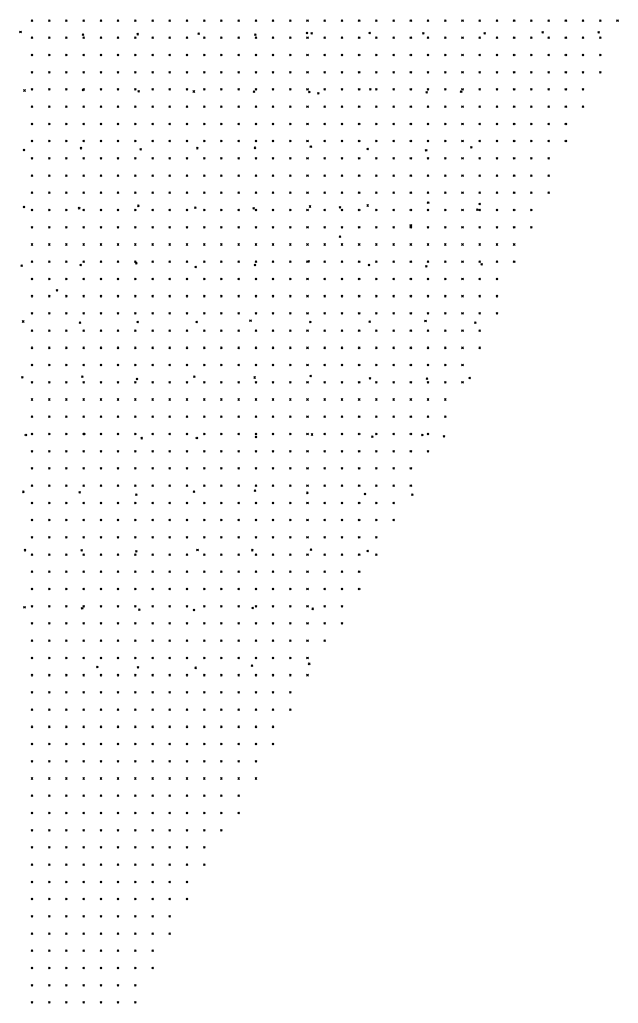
# Model space of a CAD drawing. Header units: metres. Extents: x 441556 to 446409, y 432338 to 461058.
# Drawn here: x 446081.8 to 446186.1, y 432591.4 to 432762.6 of the extents above; entities that cross this region are included whole.
import ezdxf

# ---------------------------------------------------------------- set-up
doc = ezdxf.new("R2010")
doc.units = ezdxf.units.M
doc.header["$MEASUREMENT"] = 0
doc.header["$PDMODE"] = 35
doc.header["$PDSIZE"] = 0.15
doc.layers.add('DTM-NOK-RevN_LIDAR_co_lidar', color=91, linetype='Continuous', lineweight=0)
doc.layers.add('DTM-NOK-RevN_RTK', color=32, linetype='Continuous', lineweight=0)

msp = doc.modelspace()

# ---------------------------------------------------------------- linework, layer by layer
at = {"layer": 'DTM-NOK-RevN_LIDAR_co_lidar'}
for p in [(446083.948, 432762.497, 318.928), (446086.947, 432762.497, 318.907), (446089.947, 432762.497, 318.834), (446092.946, 432762.497, 318.732), (446095.945, 432762.497, 318.809), (446098.945, 432762.497, 318.782), (446101.944, 432762.497, 318.808), (446104.944, 432762.497, 318.798), (446107.943, 432762.497, 318.728), (446110.942, 432762.497, 318.713), (446113.942, 432762.497, 318.731), (446116.941, 432762.497, 318.819), (446119.94, 432762.497, 318.87), (446122.94, 432762.497, 318.919), (446125.939, 432762.497, 318.899), (446128.939, 432762.497, 318.802), (446131.938, 432762.497, 318.725), (446134.937, 432762.497, 318.659), (446137.937, 432762.497, 318.769), (446140.936, 432762.497, 318.923), (446143.936, 432762.497, 318.995), (446146.935, 432762.497, 319.046), (446149.934, 432762.497, 319.108), (446152.934, 432762.497, 319.144), (446155.933, 432762.497, 319.339), (446158.932, 432762.497, 320.315), (446161.932, 432762.497, 320.475), (446164.931, 432762.497, 320.43), (446167.931, 432762.497, 320.396), (446170.93, 432762.497, 320.458), (446173.929, 432762.497, 320.567), (446176.929, 432762.497, 320.384), (446179.928, 432762.497, 320.327), (446182.928, 432762.497, 320.242), (446185.927, 432762.497, 320.212), (446083.948, 432759.498, 318.848), (446086.947, 432759.498, 318.707), (446089.947, 432759.498, 318.681), (446092.946, 432759.498, 318.711), (446095.945, 432759.498, 318.781), (446098.945, 432759.498, 318.826), (446101.944, 432759.498, 318.806), (446104.944, 432759.498, 318.83), (446107.943, 432759.498, 318.776), (446110.942, 432759.498, 318.73), (446113.942, 432759.498, 318.767), (446116.941, 432759.498, 318.795), (446119.94, 432759.498, 318.89), (446122.94, 432759.498, 318.933), (446125.939, 432759.498, 318.859), (446128.939, 432759.498, 318.777), (446131.938, 432759.498, 318.706), (446134.937, 432759.498, 318.563), (446137.937, 432759.498, 318.74), (446140.936, 432759.498, 318.883), (446143.936, 432759.498, 318.965), (446146.935, 432759.498, 319.015), (446149.934, 432759.498, 319.039), (446152.934, 432759.498, 319.024), (446155.933, 432759.498, 319.149), (446158.932, 432759.498, 319.798), (446161.932, 432759.498, 320.323), (446164.931, 432759.498, 320.341), (446167.931, 432759.498, 320.302), (446170.93, 432759.498, 320.334), (446173.929, 432759.498, 320.376), (446176.929, 432759.498, 320.295), (446179.928, 432759.498, 320.236), (446182.928, 432759.498, 320.199), (446083.948, 432756.498, 318.716), (446086.947, 432756.498, 318.636), (446089.947, 432756.498, 318.633), (446092.946, 432756.498, 318.69), (446095.945, 432756.498, 318.824), (446098.945, 432756.498, 318.889), (446101.944, 432756.498, 318.824), (446104.944, 432756.498, 318.82), (446107.943, 432756.498, 318.767), (446110.942, 432756.498, 318.706), (446113.942, 432756.498, 318.751), (446116.941, 432756.498, 318.761), (446119.94, 432756.498, 318.841), (446122.94, 432756.498, 318.926), (446125.939, 432756.498, 318.959), (446128.939, 432756.498, 318.906), (446131.938, 432756.498, 318.795), (446134.937, 432756.498, 318.664), (446137.937, 432756.498, 318.737), (446140.936, 432756.498, 318.858), (446143.936, 432756.498, 318.989), (446146.935, 432756.498, 319.016), (446149.934, 432756.498, 319.029), (446152.934, 432756.498, 318.987), (446155.933, 432756.498, 319.072), (446158.932, 432756.498, 319.324), (446161.932, 432756.498, 320.2), (446164.931, 432756.498, 320.261), (446167.931, 432756.498, 320.257), (446170.93, 432756.498, 320.322), (446173.929, 432756.498, 320.279), (446176.929, 432756.498, 320.234), (446179.928, 432756.498, 320.184), (446182.928, 432756.498, 320.195), (446083.948, 432753.499, 318.641), (446086.947, 432753.499, 318.652), (446089.947, 432753.499, 318.686), (446092.946, 432753.499, 318.714), (446095.945, 432753.499, 318.808), (446098.945, 432753.499, 318.887), (446101.944, 432753.499, 318.801), (446104.944, 432753.499, 318.815), (446107.943, 432753.499, 318.767), (446110.942, 432753.499, 318.697), (446113.942, 432753.499, 318.713), (446116.941, 432753.499, 318.748), (446119.94, 432753.499, 318.825), (446122.94, 432753.499, 318.892), (446125.939, 432753.499, 318.951), (446128.939, 432753.499, 318.988), (446131.938, 432753.499, 318.918), (446134.937, 432753.499, 318.808), (446137.937, 432753.499, 318.807), (446140.936, 432753.499, 318.885), (446143.936, 432753.499, 319.01), (446146.935, 432753.499, 319.019), (446149.934, 432753.499, 318.991), (446152.934, 432753.499, 318.93), (446155.933, 432753.499, 319.01), (446158.932, 432753.499, 319.376), (446161.932, 432753.499, 320.198), (446164.931, 432753.499, 320.229), (446167.931, 432753.499, 320.277), (446170.93, 432753.499, 320.221), (446173.929, 432753.499, 320.153), (446176.929, 432753.499, 320.121), (446179.928, 432753.499, 320.15), (446182.928, 432753.499, 320.192), (446083.948, 432750.499, 318.66), (446086.947, 432750.499, 318.654), (446089.947, 432750.499, 318.72), (446092.946, 432750.499, 318.661), (446095.945, 432750.499, 318.743), (446098.945, 432750.499, 318.79), (446101.944, 432750.499, 318.778), (446104.944, 432750.499, 318.798), (446107.943, 432750.499, 318.763), (446110.942, 432750.499, 318.68), (446113.942, 432750.499, 318.686), (446116.941, 432750.499, 318.71), (446119.94, 432750.499, 318.8), (446122.94, 432750.499, 318.865), (446125.939, 432750.499, 318.92), (446128.939, 432750.499, 318.99), (446131.938, 432750.499, 318.982), (446134.937, 432750.499, 318.912), (446137.937, 432750.499, 318.906), (446140.936, 432750.499, 318.936), (446143.936, 432750.499, 319.009), (446146.935, 432750.499, 318.977), (446149.934, 432750.499, 318.933), (446152.934, 432750.499, 318.866), (446155.933, 432750.499, 318.944), (446158.932, 432750.499, 319.305), (446161.932, 432750.499, 320.14), (446164.931, 432750.499, 320.217), (446167.931, 432750.499, 320.343), (446170.93, 432750.499, 320.224), (446173.929, 432750.499, 320.081), (446176.929, 432750.499, 319.95), (446179.928, 432750.499, 320.052), (446083.948, 432747.5, 318.631), (446086.947, 432747.5, 318.625), (446089.947, 432747.5, 318.623), (446092.946, 432747.5, 318.608), (446095.945, 432747.5, 318.673), (446098.945, 432747.5, 318.733), (446101.944, 432747.5, 318.751), (446104.944, 432747.5, 318.74), (446107.943, 432747.5, 318.704), (446110.942, 432747.5, 318.641), (446113.942, 432747.5, 318.644), (446116.941, 432747.5, 318.675), (446119.94, 432747.5, 318.762), (446122.94, 432747.5, 318.816), (446125.939, 432747.5, 318.887), (446128.939, 432747.5, 318.928), (446131.938, 432747.5, 318.956), (446134.937, 432747.5, 318.979), (446137.937, 432747.5, 318.881), (446140.936, 432747.5, 318.911), (446143.936, 432747.5, 318.986), (446146.935, 432747.5, 318.966), (446149.934, 432747.5, 318.916), (446152.934, 432747.5, 318.814), (446155.933, 432747.5, 318.89), (446158.932, 432747.5, 319.176), (446161.932, 432747.5, 320.094), (446164.931, 432747.5, 320.244), (446167.931, 432747.5, 320.246), (446170.93, 432747.5, 320.136), (446173.929, 432747.5, 320.083), (446176.929, 432747.5, 319.985), (446179.928, 432747.5, 319.989), (446083.948, 432744.501, 318.525), (446086.947, 432744.501, 318.585), (446089.947, 432744.501, 318.519), (446092.946, 432744.501, 318.528), (446095.945, 432744.501, 318.619), (446098.945, 432744.501, 318.706), (446101.944, 432744.501, 318.701), (446104.944, 432744.501, 318.65), (446107.943, 432744.501, 318.678), (446110.942, 432744.501, 318.676), (446113.942, 432744.501, 318.624), (446116.941, 432744.501, 318.643), (446119.94, 432744.501, 318.72), (446122.94, 432744.501, 318.776), (446125.939, 432744.501, 318.856), (446128.939, 432744.501, 318.865), (446131.938, 432744.501, 318.877), (446134.937, 432744.501, 318.903), (446137.937, 432744.501, 318.839), (446140.936, 432744.501, 318.887), (446143.936, 432744.501, 318.934), (446146.935, 432744.501, 318.936), (446149.934, 432744.501, 318.89), (446152.934, 432744.501, 318.789), (446155.933, 432744.501, 318.815), (446158.932, 432744.501, 319.088), (446161.932, 432744.501, 319.784), (446164.931, 432744.501, 320.137), (446167.931, 432744.501, 320.127), (446170.93, 432744.501, 319.923), (446173.929, 432744.501, 320.036), (446176.929, 432744.501, 320.052), (446083.948, 432741.501, 318.417), (446086.947, 432741.501, 318.488), (446089.947, 432741.501, 318.502), (446092.946, 432741.501, 318.551), (446095.945, 432741.501, 318.586), (446098.945, 432741.501, 318.616), (446101.944, 432741.501, 318.712), (446104.944, 432741.501, 318.632), (446107.943, 432741.501, 318.666), (446110.942, 432741.501, 318.658), (446113.942, 432741.501, 318.635), (446116.941, 432741.501, 318.654), (446119.94, 432741.501, 318.658), (446122.94, 432741.501, 318.739), (446125.939, 432741.501, 318.798), (446128.939, 432741.501, 318.794), (446131.938, 432741.501, 318.79), (446134.937, 432741.501, 318.801), (446137.937, 432741.501, 318.793), (446140.936, 432741.501, 318.847), (446143.936, 432741.501, 318.89), (446146.935, 432741.501, 318.909), (446149.934, 432741.501, 318.874), (446152.934, 432741.501, 318.841), (446155.933, 432741.501, 318.861), (446158.932, 432741.501, 319.177), (446161.932, 432741.501, 319.614), (446164.931, 432741.501, 320.039), (446167.931, 432741.501, 320.145), (446170.93, 432741.501, 320.152), (446173.929, 432741.501, 320.084), (446176.929, 432741.501, 320.128), (446083.948, 432738.502, 318.432), (446086.947, 432738.502, 318.511), (446089.947, 432738.502, 318.54), (446092.946, 432738.502, 318.529), (446095.945, 432738.502, 318.569), (446098.945, 432738.502, 318.607), (446101.944, 432738.502, 318.708), (446104.944, 432738.502, 318.609), (446107.943, 432738.502, 318.679), (446110.942, 432738.502, 318.699), (446113.942, 432738.502, 318.675), (446116.941, 432738.502, 318.672), (446119.94, 432738.502, 318.654), (446122.94, 432738.502, 318.748), (446125.939, 432738.502, 318.817), (446128.939, 432738.502, 318.815), (446131.938, 432738.502, 318.806), (446134.937, 432738.502, 318.811), (446137.937, 432738.502, 318.806), (446140.936, 432738.502, 318.837), (446143.936, 432738.502, 318.879), (446146.935, 432738.502, 318.914), (446149.934, 432738.502, 318.898), (446152.934, 432738.502, 318.92), (446155.933, 432738.502, 318.956), (446158.932, 432738.502, 319.322), (446161.932, 432738.502, 319.462), (446164.931, 432738.502, 319.967), (446167.931, 432738.502, 320.114), (446170.93, 432738.502, 320.058), (446173.929, 432738.502, 320.094), (446083.948, 432735.503, 318.507), (446086.947, 432735.503, 318.609), (446089.947, 432735.503, 318.653), (446092.946, 432735.503, 318.635), (446095.945, 432735.503, 318.576), (446098.945, 432735.503, 318.601), (446101.944, 432735.503, 318.675), (446104.944, 432735.503, 318.592), (446107.943, 432735.503, 318.651), (446110.942, 432735.503, 318.717), (446113.942, 432735.503, 318.719), (446116.941, 432735.503, 318.718), (446119.94, 432735.503, 318.739), (446122.94, 432735.503, 318.799), (446125.939, 432735.503, 318.884), (446128.939, 432735.503, 318.92), (446131.938, 432735.503, 318.914), (446134.937, 432735.503, 318.903), (446137.937, 432735.503, 318.917), (446140.936, 432735.503, 318.835), (446143.936, 432735.503, 318.862), (446146.935, 432735.503, 318.936), (446149.934, 432735.503, 319.017), (446152.934, 432735.503, 319.07), (446155.933, 432735.503, 319.115), (446158.932, 432735.503, 319.313), (446161.932, 432735.503, 319.539), (446164.931, 432735.503, 319.942), (446167.931, 432735.503, 320.117), (446170.93, 432735.503, 320.07), (446173.929, 432735.503, 320.053), (446083.948, 432732.503, 318.496), (446086.947, 432732.503, 318.598), (446089.947, 432732.503, 318.695), (446092.946, 432732.503, 318.674), (446095.945, 432732.503, 318.609), (446098.945, 432732.503, 318.613), (446101.944, 432732.503, 318.697), (446104.944, 432732.503, 318.577), (446107.943, 432732.503, 318.664), (446110.942, 432732.503, 318.717), (446113.942, 432732.503, 318.719), (446116.941, 432732.503, 318.731), (446119.94, 432732.503, 318.779), (446122.94, 432732.503, 318.836), (446125.939, 432732.503, 318.897), (446128.939, 432732.503, 318.978), (446131.938, 432732.503, 319.014), (446134.937, 432732.503, 318.993), (446137.937, 432732.503, 318.936), (446140.936, 432732.503, 318.824), (446143.936, 432732.503, 318.888), (446146.935, 432732.503, 319.056), (446149.934, 432732.503, 319.182), (446152.934, 432732.503, 319.299), (446155.933, 432732.503, 319.387), (446158.932, 432732.503, 319.525), (446161.932, 432732.503, 319.683), (446164.931, 432732.503, 320.036), (446167.931, 432732.503, 320.081), (446170.93, 432732.503, 320.067), (446173.929, 432732.503, 320.147), (446083.948, 432729.504, 318.456), (446086.947, 432729.504, 318.56), (446089.947, 432729.504, 318.678), (446092.946, 432729.504, 318.643), (446095.945, 432729.504, 318.624), (446098.945, 432729.504, 318.636), (446101.944, 432729.504, 318.702), (446104.944, 432729.504, 318.638), (446107.943, 432729.504, 318.644), (446110.942, 432729.504, 318.737), (446113.942, 432729.504, 318.761), (446116.941, 432729.504, 318.739), (446119.94, 432729.504, 318.805), (446122.94, 432729.504, 318.834), (446125.939, 432729.504, 318.909), (446128.939, 432729.504, 319.025), (446131.938, 432729.504, 319.106), (446134.937, 432729.504, 319.012), (446137.937, 432729.504, 319.035), (446140.936, 432729.504, 319.018), (446143.936, 432729.504, 319.075), (446146.935, 432729.504, 319.244), (446149.934, 432729.504, 319.402), (446152.934, 432729.504, 319.608), (446155.933, 432729.504, 319.764), (446158.932, 432729.504, 319.88), (446161.932, 432729.504, 319.849), (446164.931, 432729.504, 319.766), (446167.931, 432729.504, 319.8), (446170.93, 432729.504, 319.772), (446083.948, 432726.504, 318.537), (446086.947, 432726.504, 318.579), (446089.947, 432726.504, 318.678), (446092.946, 432726.504, 318.81), (446095.945, 432726.504, 318.713), (446098.945, 432726.504, 318.697), (446101.944, 432726.504, 318.711), (446104.944, 432726.504, 318.665), (446107.943, 432726.504, 318.618), (446110.942, 432726.504, 318.742), (446113.942, 432726.504, 318.797), (446116.941, 432726.504, 318.798), (446119.94, 432726.504, 318.848), (446122.94, 432726.504, 318.901), (446125.939, 432726.504, 318.999), (446128.939, 432726.504, 319.125), (446131.938, 432726.504, 319.267), (446134.937, 432726.504, 319.276), (446137.937, 432726.504, 319.3), (446140.936, 432726.504, 319.216), (446143.936, 432726.504, 319.285), (446146.935, 432726.504, 319.294), (446149.934, 432726.504, 319.404), (446152.934, 432726.504, 319.495), (446155.933, 432726.504, 319.606), (446158.932, 432726.504, 319.655), (446161.932, 432726.504, 319.697), (446164.931, 432726.504, 319.646), (446167.931, 432726.504, 319.668), (446170.93, 432726.504, 319.643), (446083.948, 432723.505, 318.706), (446086.947, 432723.505, 318.778), (446089.947, 432723.505, 318.835), (446092.946, 432723.505, 318.821), (446095.945, 432723.505, 318.854), (446098.945, 432723.505, 318.846), (446101.944, 432723.505, 318.864), (446104.944, 432723.505, 318.746), (446107.943, 432723.505, 318.72), (446110.942, 432723.505, 318.817), (446113.942, 432723.505, 318.915), (446116.941, 432723.505, 318.957), (446119.94, 432723.505, 319.056), (446122.94, 432723.505, 319.059), (446125.939, 432723.505, 319.273), (446128.939, 432723.505, 319.412), (446131.938, 432723.505, 319.308), (446134.937, 432723.505, 319.096), (446137.937, 432723.505, 319.113), (446140.936, 432723.505, 319.055), (446143.936, 432723.505, 319.081), (446146.935, 432723.505, 319.125), (446149.934, 432723.505, 319.138), (446152.934, 432723.505, 319.215), (446155.933, 432723.505, 319.316), (446158.932, 432723.505, 319.372), (446161.932, 432723.505, 319.467), (446164.931, 432723.505, 319.6), (446167.931, 432723.505, 319.751), (446083.948, 432720.506, 318.85), (446086.947, 432720.506, 318.855), (446089.947, 432720.506, 318.919), (446092.946, 432720.506, 318.843), (446095.945, 432720.506, 318.934), (446098.945, 432720.506, 319.087), (446101.944, 432720.506, 319.25), (446104.944, 432720.506, 319.143), (446107.943, 432720.506, 318.986), (446110.942, 432720.506, 319), (446113.942, 432720.506, 319.056), (446116.941, 432720.506, 319.24), (446119.94, 432720.506, 318.933), (446122.94, 432720.506, 318.841), (446125.939, 432720.506, 318.924), (446128.939, 432720.506, 318.862), (446131.938, 432720.506, 318.859), (446134.937, 432720.506, 318.844), (446137.937, 432720.506, 318.871), (446140.936, 432720.506, 318.907), (446143.936, 432720.506, 318.946), (446146.935, 432720.506, 318.987), (446149.934, 432720.506, 319.019), (446152.934, 432720.506, 319.071), (446155.933, 432720.506, 319.128), (446158.932, 432720.506, 319.194), (446161.932, 432720.506, 319.291), (446164.931, 432720.506, 319.5), (446167.931, 432720.506, 319.755), (446083.948, 432717.506, 318.926), (446086.947, 432717.506, 318.879), (446089.947, 432717.506, 319.11), (446092.946, 432717.506, 319.09), (446095.945, 432717.506, 319.182), (446098.945, 432717.506, 319.359), (446101.944, 432717.506, 318.986), (446104.944, 432717.506, 318.797), (446107.943, 432717.506, 318.722), (446110.942, 432717.506, 318.673), (446113.942, 432717.506, 318.634), (446116.941, 432717.506, 318.62), (446119.94, 432717.506, 318.659), (446122.94, 432717.506, 318.643), (446125.939, 432717.506, 318.684), (446128.939, 432717.506, 318.704), (446131.938, 432717.506, 318.715), (446134.937, 432717.506, 318.74), (446137.937, 432717.506, 318.783), (446140.936, 432717.506, 318.812), (446143.936, 432717.506, 318.829), (446146.935, 432717.506, 318.894), (446149.934, 432717.506, 318.942), (446152.934, 432717.506, 318.987), (446155.933, 432717.506, 319.078), (446158.932, 432717.506, 319.163), (446161.932, 432717.506, 319.21), (446164.931, 432717.506, 319.478), (446083.948, 432714.507, 318.857), (446086.947, 432714.507, 318.739), (446089.947, 432714.507, 318.766), (446092.946, 432714.507, 318.69), (446095.945, 432714.507, 318.7), (446098.945, 432714.507, 318.714), (446101.944, 432714.507, 318.74), (446104.944, 432714.507, 318.683), (446107.943, 432714.507, 318.641), (446110.942, 432714.507, 318.639), (446113.942, 432714.507, 318.579), (446116.941, 432714.507, 318.574), (446119.94, 432714.507, 318.556), (446122.94, 432714.507, 318.578), (446125.939, 432714.507, 318.599), (446128.939, 432714.507, 318.628), (446131.938, 432714.507, 318.649), (446134.937, 432714.507, 318.684), (446137.937, 432714.507, 318.706), (446140.936, 432714.507, 318.747), (446143.936, 432714.507, 318.779), (446146.935, 432714.507, 318.831), (446149.934, 432714.507, 318.852), (446152.934, 432714.507, 318.892), (446155.933, 432714.507, 319.006), (446158.932, 432714.507, 319.053), (446161.932, 432714.507, 319.072), (446164.931, 432714.507, 319.385), (446083.948, 432711.507, 318.599), (446086.947, 432711.507, 318.618), (446089.947, 432711.507, 318.562), (446092.946, 432711.507, 318.562), (446095.945, 432711.507, 318.6), (446098.945, 432711.507, 318.671), (446101.944, 432711.507, 318.632), (446104.944, 432711.507, 318.632), (446107.943, 432711.507, 318.594), (446110.942, 432711.507, 318.584), (446113.942, 432711.507, 318.562), (446116.941, 432711.507, 318.555), (446119.94, 432711.507, 318.539), (446122.94, 432711.507, 318.541), (446125.939, 432711.507, 318.573), (446128.939, 432711.507, 318.59), (446131.938, 432711.507, 318.621), (446134.937, 432711.507, 318.65), (446137.937, 432711.507, 318.642), (446140.936, 432711.507, 318.67), (446143.936, 432711.507, 318.693), (446146.935, 432711.507, 318.7), (446149.934, 432711.507, 318.749), (446152.934, 432711.507, 318.789), (446155.933, 432711.507, 318.828), (446158.932, 432711.507, 318.878), (446161.932, 432711.507, 318.957), (446164.931, 432711.507, 319.236), (446083.948, 432708.508, 318.625), (446086.947, 432708.508, 318.641), (446089.947, 432708.508, 318.569), (446092.946, 432708.508, 318.513), (446095.945, 432708.508, 318.529), (446098.945, 432708.508, 318.547), (446101.944, 432708.508, 318.558), (446104.944, 432708.508, 318.545), (446107.943, 432708.508, 318.566), (446110.942, 432708.508, 318.572), (446113.942, 432708.508, 318.555), (446116.941, 432708.508, 318.535), (446119.94, 432708.508, 318.538), (446122.94, 432708.508, 318.538), (446125.939, 432708.508, 318.539), (446128.939, 432708.508, 318.56), (446131.938, 432708.508, 318.569), (446134.937, 432708.508, 318.566), (446137.937, 432708.508, 318.567), (446140.936, 432708.508, 318.576), (446143.936, 432708.508, 318.595), (446146.935, 432708.508, 318.589), (446149.934, 432708.508, 318.622), (446152.934, 432708.508, 318.659), (446155.933, 432708.508, 318.762), (446158.932, 432708.508, 318.848), (446161.932, 432708.508, 318.947), (446083.948, 432705.509, 318.656), (446086.947, 432705.509, 318.564), (446089.947, 432705.509, 318.492), (446092.946, 432705.509, 318.48), (446095.945, 432705.509, 318.528), (446098.945, 432705.509, 318.569), (446101.944, 432705.509, 318.57), (446104.944, 432705.509, 318.532), (446107.943, 432705.509, 318.506), (446110.942, 432705.509, 318.502), (446113.942, 432705.509, 318.468), (446116.941, 432705.509, 318.462), (446119.94, 432705.509, 318.495), (446122.94, 432705.509, 318.494), (446125.939, 432705.509, 318.499), (446128.939, 432705.509, 318.506), (446131.938, 432705.509, 318.463), (446134.937, 432705.509, 318.465), (446137.937, 432705.509, 318.449), (446140.936, 432705.509, 318.456), (446143.936, 432705.509, 318.467), (446146.935, 432705.509, 318.476), (446149.934, 432705.509, 318.521), (446152.934, 432705.509, 318.571), (446155.933, 432705.509, 318.727), (446158.932, 432705.509, 318.782), (446161.932, 432705.509, 318.928), (446083.948, 432702.509, 318.551), (446086.947, 432702.509, 318.492), (446089.947, 432702.509, 318.472), (446092.946, 432702.509, 318.464), (446095.945, 432702.509, 318.5), (446098.945, 432702.509, 318.53), (446101.944, 432702.509, 318.542), (446104.944, 432702.509, 318.501), (446107.943, 432702.509, 318.427), (446110.942, 432702.509, 318.424), (446113.942, 432702.509, 318.413), (446116.941, 432702.509, 318.403), (446119.94, 432702.509, 318.439), (446122.94, 432702.509, 318.454), (446125.939, 432702.509, 318.411), (446128.939, 432702.509, 318.376), (446131.938, 432702.509, 318.363), (446134.937, 432702.509, 318.4), (446137.937, 432702.509, 318.371), (446140.936, 432702.509, 318.395), (446143.936, 432702.509, 318.408), (446146.935, 432702.509, 318.453), (446149.934, 432702.509, 318.49), (446152.934, 432702.509, 318.55), (446155.933, 432702.509, 318.635), (446158.932, 432702.509, 318.744), (446083.948, 432699.51, 318.435), (446086.947, 432699.51, 318.472), (446089.947, 432699.51, 318.469), (446092.946, 432699.51, 318.477), (446095.945, 432699.51, 318.494), (446098.945, 432699.51, 318.494), (446101.944, 432699.51, 318.471), (446104.944, 432699.51, 318.445), (446107.943, 432699.51, 318.357), (446110.942, 432699.51, 318.306), (446113.942, 432699.51, 318.303), (446116.941, 432699.51, 318.339), (446119.94, 432699.51, 318.336), (446122.94, 432699.51, 318.371), (446125.939, 432699.51, 318.357), (446128.939, 432699.51, 318.325), (446131.938, 432699.51, 318.335), (446134.937, 432699.51, 318.367), (446137.937, 432699.51, 318.36), (446140.936, 432699.51, 318.371), (446143.936, 432699.51, 318.385), (446146.935, 432699.51, 318.413), (446149.934, 432699.51, 318.453), (446152.934, 432699.51, 318.524), (446155.933, 432699.51, 318.589), (446158.932, 432699.51, 318.697), (446083.948, 432696.511, 318.464), (446086.947, 432696.511, 318.519), (446089.947, 432696.511, 318.455), (446092.946, 432696.511, 318.449), (446095.945, 432696.511, 318.463), (446098.945, 432696.511, 318.452), (446101.944, 432696.511, 318.425), (446104.944, 432696.511, 318.378), (446107.943, 432696.511, 318.322), (446110.942, 432696.511, 318.247), (446113.942, 432696.511, 318.214), (446116.941, 432696.511, 318.251), (446119.94, 432696.511, 318.25), (446122.94, 432696.511, 318.293), (446125.939, 432696.511, 318.324), (446128.939, 432696.511, 318.319), (446131.938, 432696.511, 318.306), (446134.937, 432696.511, 318.353), (446137.937, 432696.511, 318.42), (446140.936, 432696.511, 318.408), (446143.936, 432696.511, 318.472), (446146.935, 432696.511, 318.42), (446149.934, 432696.511, 318.443), (446152.934, 432696.511, 318.533), (446155.933, 432696.511, 318.609), (446083.948, 432693.511, 318.466), (446086.947, 432693.511, 318.447), (446089.947, 432693.511, 318.407), (446092.946, 432693.511, 318.393), (446095.945, 432693.511, 318.42), (446098.945, 432693.511, 318.397), (446101.944, 432693.511, 318.392), (446104.944, 432693.511, 318.367), (446107.943, 432693.511, 318.293), (446110.942, 432693.511, 318.175), (446113.942, 432693.511, 318.126), (446116.941, 432693.511, 318.169), (446119.94, 432693.511, 318.228), (446122.94, 432693.511, 318.252), (446125.939, 432693.511, 318.323), (446128.939, 432693.511, 318.367), (446131.938, 432693.511, 318.393), (446134.937, 432693.511, 318.404), (446137.937, 432693.511, 318.447), (446140.936, 432693.511, 318.522), (446143.936, 432693.511, 318.489), (446146.935, 432693.511, 318.492), (446149.934, 432693.511, 318.49), (446152.934, 432693.511, 318.588), (446155.933, 432693.511, 318.765), (446083.948, 432690.512, 318.466), (446086.947, 432690.512, 318.486), (446089.947, 432690.512, 318.42), (446092.946, 432690.512, 318.417), (446095.945, 432690.512, 318.421), (446098.945, 432690.512, 318.371), (446101.944, 432690.512, 318.422), (446104.944, 432690.512, 318.378), (446107.943, 432690.512, 318.301), (446110.942, 432690.512, 318.229), (446113.942, 432690.512, 318.153), (446116.941, 432690.512, 318.167), (446119.94, 432690.512, 318.281), (446122.94, 432690.512, 318.303), (446125.939, 432690.512, 318.38), (446128.939, 432690.512, 318.454), (446131.938, 432690.512, 318.453), (446134.937, 432690.512, 318.406), (446137.937, 432690.512, 318.431), (446140.936, 432690.512, 318.426), (446143.936, 432690.512, 318.416), (446146.935, 432690.512, 318.446), (446149.934, 432690.512, 318.469), (446152.934, 432690.512, 318.597), (446083.948, 432687.512, 318.576), (446086.947, 432687.512, 318.515), (446089.947, 432687.512, 318.447), (446092.946, 432687.512, 318.476), (446095.945, 432687.512, 318.462), (446098.945, 432687.512, 318.376), (446101.944, 432687.512, 318.461), (446104.944, 432687.512, 318.454), (446107.943, 432687.512, 318.385), (446110.942, 432687.512, 318.35), (446113.942, 432687.512, 318.208), (446116.941, 432687.512, 318.21), (446119.94, 432687.512, 318.233), (446122.94, 432687.512, 318.221), (446125.939, 432687.512, 318.208), (446128.939, 432687.512, 318.285), (446131.938, 432687.512, 318.345), (446134.937, 432687.512, 318.371), (446137.937, 432687.512, 318.416), (446140.936, 432687.512, 318.409), (446143.936, 432687.512, 318.454), (446146.935, 432687.512, 318.475), (446149.934, 432687.512, 318.51), (446152.934, 432687.512, 318.654), (446083.948, 432684.513, 318.693), (446086.947, 432684.513, 318.588), (446089.947, 432684.513, 318.539), (446092.946, 432684.513, 318.517), (446095.945, 432684.513, 318.432), (446098.945, 432684.513, 318.391), (446101.944, 432684.513, 318.373), (446104.944, 432684.513, 318.356), (446107.943, 432684.513, 318.347), (446110.942, 432684.513, 318.288), (446113.942, 432684.513, 318.217), (446116.941, 432684.513, 318.22), (446119.94, 432684.513, 318.226), (446122.94, 432684.513, 318.241), (446125.939, 432684.513, 318.233), (446128.939, 432684.513, 318.241), (446131.938, 432684.513, 318.276), (446134.937, 432684.513, 318.304), (446137.937, 432684.513, 318.38), (446140.936, 432684.513, 318.416), (446143.936, 432684.513, 318.434), (446146.935, 432684.513, 318.47), (446149.934, 432684.513, 318.556), (446083.948, 432681.514, 318.626), (446086.947, 432681.514, 318.575), (446089.947, 432681.514, 318.522), (446092.946, 432681.514, 318.491), (446095.945, 432681.514, 318.46), (446098.945, 432681.514, 318.414), (446101.944, 432681.514, 318.399), (446104.944, 432681.514, 318.335), (446107.943, 432681.514, 318.332), (446110.942, 432681.514, 318.329), (446113.942, 432681.514, 318.274), (446116.941, 432681.514, 318.271), (446119.94, 432681.514, 318.227), (446122.94, 432681.514, 318.248), (446125.939, 432681.514, 318.249), (446128.939, 432681.514, 318.274), (446131.938, 432681.514, 318.299), (446134.937, 432681.514, 318.364), (446137.937, 432681.514, 318.414), (446140.936, 432681.514, 318.426), (446143.936, 432681.514, 318.466), (446146.935, 432681.514, 318.521), (446149.934, 432681.514, 318.594), (446083.948, 432678.514, 318.739), (446086.947, 432678.514, 318.673), (446089.947, 432678.514, 318.618), (446092.946, 432678.514, 318.643), (446095.945, 432678.514, 318.642), (446098.945, 432678.514, 318.532), (446101.944, 432678.514, 318.419), (446104.944, 432678.514, 318.368), (446107.943, 432678.514, 318.379), (446110.942, 432678.514, 318.387), (446113.942, 432678.514, 318.355), (446116.941, 432678.514, 318.335), (446119.94, 432678.514, 318.269), (446122.94, 432678.514, 318.286), (446125.939, 432678.514, 318.302), (446128.939, 432678.514, 318.263), (446131.938, 432678.514, 318.287), (446134.937, 432678.514, 318.341), (446137.937, 432678.514, 318.419), (446140.936, 432678.514, 318.429), (446143.936, 432678.514, 318.45), (446146.935, 432678.514, 318.476), (446083.948, 432675.515, 318.895), (446086.947, 432675.515, 318.877), (446089.947, 432675.515, 318.776), (446092.946, 432675.515, 318.749), (446095.945, 432675.515, 318.765), (446098.945, 432675.515, 318.634), (446101.944, 432675.515, 318.579), (446104.944, 432675.515, 318.522), (446107.943, 432675.515, 318.468), (446110.942, 432675.515, 318.403), (446113.942, 432675.515, 318.394), (446116.941, 432675.515, 318.38), (446119.94, 432675.515, 318.347), (446122.94, 432675.515, 318.339), (446125.939, 432675.515, 318.276), (446128.939, 432675.515, 318.265), (446131.938, 432675.515, 318.251), (446134.937, 432675.515, 318.3), (446137.937, 432675.515, 318.323), (446140.936, 432675.515, 318.363), (446143.936, 432675.515, 318.479), (446146.935, 432675.515, 318.51), (446083.948, 432672.515, 319.035), (446086.947, 432672.515, 319.046), (446089.947, 432672.515, 318.96), (446092.946, 432672.515, 318.87), (446095.945, 432672.515, 318.89), (446098.945, 432672.515, 318.815), (446101.944, 432672.515, 318.771), (446104.944, 432672.515, 318.684), (446107.943, 432672.515, 318.53), (446110.942, 432672.515, 318.449), (446113.942, 432672.515, 318.402), (446116.941, 432672.515, 318.415), (446119.94, 432672.515, 318.404), (446122.94, 432672.515, 318.404), (446125.939, 432672.515, 318.368), (446128.939, 432672.515, 318.331), (446131.938, 432672.515, 318.313), (446134.937, 432672.515, 318.394), (446137.937, 432672.515, 318.447), (446140.936, 432672.515, 318.475), (446143.936, 432672.515, 318.5), (446083.948, 432669.516, 319.194), (446086.947, 432669.516, 319.204), (446089.947, 432669.516, 319.113), (446092.946, 432669.516, 319.02), (446095.945, 432669.516, 318.996), (446098.945, 432669.516, 318.964), (446101.944, 432669.516, 318.895), (446104.944, 432669.516, 318.826), (446107.943, 432669.516, 318.714), (446110.942, 432669.516, 318.685), (446113.942, 432669.516, 318.574), (446116.941, 432669.516, 318.551), (446119.94, 432669.516, 318.507), (446122.94, 432669.516, 318.535), (446125.939, 432669.516, 318.467), (446128.939, 432669.516, 318.412), (446131.938, 432669.516, 318.367), (446134.937, 432669.516, 318.407), (446137.937, 432669.516, 318.401), (446140.936, 432669.516, 318.461), (446143.936, 432669.516, 318.516), (446083.948, 432666.517, 319.315), (446086.947, 432666.517, 319.329), (446089.947, 432666.517, 319.249), (446092.946, 432666.517, 319.178), (446095.945, 432666.517, 319.156), (446098.945, 432666.517, 319.075), (446101.944, 432666.517, 319.001), (446104.944, 432666.517, 318.915), (446107.943, 432666.517, 318.765), (446110.942, 432666.517, 318.676), (446113.942, 432666.517, 318.629), (446116.941, 432666.517, 318.59), (446119.94, 432666.517, 318.611), (446122.94, 432666.517, 318.606), (446125.939, 432666.517, 318.513), (446128.939, 432666.517, 318.478), (446131.938, 432666.517, 318.448), (446134.937, 432666.517, 318.376), (446137.937, 432666.517, 318.274), (446140.936, 432666.517, 318.266), (446083.948, 432663.517, 319.473), (446086.947, 432663.517, 319.49), (446089.947, 432663.517, 319.46), (446092.946, 432663.517, 319.396), (446095.945, 432663.517, 319.355), (446098.945, 432663.517, 319.308), (446101.944, 432663.517, 319.179), (446104.944, 432663.517, 319.043), (446107.943, 432663.517, 318.896), (446110.942, 432663.517, 318.792), (446113.942, 432663.517, 318.72), (446116.941, 432663.517, 318.632), (446119.94, 432663.517, 318.532), (446122.94, 432663.517, 318.472), (446125.939, 432663.517, 318.435), (446128.939, 432663.517, 318.399), (446131.938, 432663.517, 318.357), (446134.937, 432663.517, 318.304), (446137.937, 432663.517, 318.3), (446140.936, 432663.517, 318.349), (446083.948, 432660.518, 319.661), (446086.947, 432660.518, 319.667), (446089.947, 432660.518, 319.678), (446092.946, 432660.518, 319.614), (446095.945, 432660.518, 319.527), (446098.945, 432660.518, 319.451), (446101.944, 432660.518, 319.33), (446104.944, 432660.518, 319.198), (446107.943, 432660.518, 319.047), (446110.942, 432660.518, 318.899), (446113.942, 432660.518, 318.829), (446116.941, 432660.518, 318.737), (446119.94, 432660.518, 318.574), (446122.94, 432660.518, 318.475), (446125.939, 432660.518, 318.464), (446128.939, 432660.518, 318.527), (446131.938, 432660.518, 318.485), (446134.937, 432660.518, 318.463), (446137.937, 432660.518, 318.405), (446083.948, 432657.519, 319.9), (446086.947, 432657.519, 319.941), (446089.947, 432657.519, 319.845), (446092.946, 432657.519, 319.779), (446095.945, 432657.519, 319.717), (446098.945, 432657.519, 319.618), (446101.944, 432657.519, 319.45), (446104.944, 432657.519, 319.377), (446107.943, 432657.519, 319.217), (446110.942, 432657.519, 319.049), (446113.942, 432657.519, 318.975), (446116.941, 432657.519, 318.875), (446119.94, 432657.519, 318.71), (446122.94, 432657.519, 318.581), (446125.939, 432657.519, 318.541), (446128.939, 432657.519, 318.563), (446131.938, 432657.519, 318.557), (446134.937, 432657.519, 318.48), (446137.937, 432657.519, 318.387), (446083.948, 432654.519, 320.239), (446086.947, 432654.519, 320.302), (446089.947, 432654.519, 320.083), (446092.946, 432654.519, 320.017), (446095.945, 432654.519, 319.977), (446098.945, 432654.519, 319.812), (446101.944, 432654.519, 319.664), (446104.944, 432654.519, 319.574), (446107.943, 432654.519, 319.488), (446110.942, 432654.519, 319.389), (446113.942, 432654.519, 319.212), (446116.941, 432654.519, 318.975), (446119.94, 432654.519, 318.77), (446122.94, 432654.519, 318.684), (446125.939, 432654.519, 318.595), (446128.939, 432654.519, 318.636), (446131.938, 432654.519, 318.628), (446134.937, 432654.519, 318.581), (446083.948, 432651.52, 320.683), (446086.947, 432651.52, 320.522), (446089.947, 432651.52, 320.401), (446092.946, 432651.52, 320.471), (446095.945, 432651.52, 320.374), (446098.945, 432651.52, 320.068), (446101.944, 432651.52, 320.018), (446104.944, 432651.52, 319.898), (446107.943, 432651.52, 319.768), (446110.942, 432651.52, 319.698), (446113.942, 432651.52, 319.564), (446116.941, 432651.52, 319.304), (446119.94, 432651.52, 319.056), (446122.94, 432651.52, 318.898), (446125.939, 432651.52, 318.764), (446128.939, 432651.52, 318.756), (446131.938, 432651.52, 318.754), (446083.948, 432648.52, 321.336), (446086.947, 432648.52, 321.285), (446089.947, 432648.52, 320.734), (446092.946, 432648.52, 320.595), (446095.945, 432648.52, 320.684), (446098.945, 432648.52, 320.347), (446101.944, 432648.52, 320.296), (446104.944, 432648.52, 320.188), (446107.943, 432648.52, 320.074), (446110.942, 432648.52, 320.004), (446113.942, 432648.52, 320.1), (446116.941, 432648.52, 320.129), (446119.94, 432648.52, 319.765), (446122.94, 432648.52, 319.714), (446125.939, 432648.52, 319.639), (446128.939, 432648.52, 319.563), (446131.938, 432648.52, 319.619), (446083.948, 432645.521, 322.206), (446086.947, 432645.521, 322.047), (446089.947, 432645.521, 321.212), (446092.946, 432645.521, 320.96), (446095.945, 432645.521, 321.061), (446098.945, 432645.521, 320.774), (446101.944, 432645.521, 320.672), (446104.944, 432645.521, 320.528), (446107.943, 432645.521, 320.637), (446110.942, 432645.521, 320.975), (446113.942, 432645.521, 321.492), (446116.941, 432645.521, 321.359), (446119.94, 432645.521, 321.041), (446122.94, 432645.521, 321.172), (446125.939, 432645.521, 320.649), (446128.939, 432645.521, 320.987), (446083.948, 432642.522, 324.514), (446086.947, 432642.522, 322.913), (446089.947, 432642.522, 321.439), (446092.946, 432642.522, 321.262), (446095.945, 432642.522, 321.615), (446098.945, 432642.522, 321.376), (446101.944, 432642.522, 321.101), (446104.944, 432642.522, 321.277), (446107.943, 432642.522, 321.956), (446110.942, 432642.522, 322.643), (446113.942, 432642.522, 323.81), (446116.941, 432642.522, 322.872), (446119.94, 432642.522, 321.996), (446122.94, 432642.522, 322.486), (446125.939, 432642.522, 322.354), (446128.939, 432642.522, 323.096), (446083.948, 432639.522, 327.931), (446086.947, 432639.522, 325.796), (446089.947, 432639.522, 322.234), (446092.946, 432639.522, 321.44), (446095.945, 432639.522, 321.748), (446098.945, 432639.522, 321.759), (446101.944, 432639.522, 321.4), (446104.944, 432639.522, 322.896), (446107.943, 432639.522, 324.282), (446110.942, 432639.522, 325.224), (446113.942, 432639.522, 326.42), (446116.941, 432639.522, 326.775), (446119.94, 432639.522, 326.807), (446122.94, 432639.522, 327.686), (446125.939, 432639.522, 327.489), (446083.948, 432636.523, 329.038), (446086.947, 432636.523, 327.627), (446089.947, 432636.523, 323.511), (446092.946, 432636.523, 321.683), (446095.945, 432636.523, 321.805), (446098.945, 432636.523, 321.952), (446101.944, 432636.523, 321.735), (446104.944, 432636.523, 322.716), (446107.943, 432636.523, 324.497), (446110.942, 432636.523, 326.362), (446113.942, 432636.523, 327.352), (446116.941, 432636.523, 328.806), (446119.94, 432636.523, 330.177), (446122.94, 432636.523, 328.926), (446125.939, 432636.523, 328.707), (446083.948, 432633.523, 330.008), (446086.947, 432633.523, 326.9), (446089.947, 432633.523, 324.428), (446092.946, 432633.523, 321.863), (446095.945, 432633.523, 321.764), (446098.945, 432633.523, 322.096), (446101.944, 432633.523, 322.283), (446104.944, 432633.523, 322.776), (446107.943, 432633.523, 324.76), (446110.942, 432633.523, 327.573), (446113.942, 432633.523, 328.53), (446116.941, 432633.523, 330.354), (446119.94, 432633.523, 332.804), (446122.94, 432633.523, 331.115), (446083.948, 432630.524, 329.557), (446086.947, 432630.524, 326.443), (446089.947, 432630.524, 324.544), (446092.946, 432630.524, 322.171), (446095.945, 432630.524, 321.635), (446098.945, 432630.524, 322.042), (446101.944, 432630.524, 322.656), (446104.944, 432630.524, 324.365), (446107.943, 432630.524, 327.478), (446110.942, 432630.524, 331.174), (446113.942, 432630.524, 332.268), (446116.941, 432630.524, 334.127), (446119.94, 432630.524, 335.067), (446122.94, 432630.524, 334.604), (446083.948, 432627.525, 331.035), (446086.947, 432627.525, 327.567), (446089.947, 432627.525, 326.086), (446092.946, 432627.525, 322.83), (446095.945, 432627.525, 321.847), (446098.945, 432627.525, 322.94), (446101.944, 432627.525, 323.719), (446104.944, 432627.525, 326.211), (446107.943, 432627.525, 331.437), (446110.942, 432627.525, 333.446), (446113.942, 432627.525, 335.574), (446116.941, 432627.525, 337.54), (446119.94, 432627.525, 338.013), (446083.948, 432624.525, 333.836), (446086.947, 432624.525, 329.39), (446089.947, 432624.525, 327.188), (446092.946, 432624.525, 324.409), (446095.945, 432624.525, 322.194), (446098.945, 432624.525, 322.797), (446101.944, 432624.525, 324.238), (446104.944, 432624.525, 325.801), (446107.943, 432624.525, 332.175), (446110.942, 432624.525, 334.292), (446113.942, 432624.525, 335.594), (446116.941, 432624.525, 338.003), (446119.94, 432624.525, 339.705), (446083.948, 432621.526, 337.553), (446086.947, 432621.526, 331.476), (446089.947, 432621.526, 328.681), (446092.946, 432621.526, 326.654), (446095.945, 432621.526, 322.685), (446098.945, 432621.526, 322.46), (446101.944, 432621.526, 324.103), (446104.944, 432621.526, 325.362), (446107.943, 432621.526, 333.327), (446110.942, 432621.526, 335.391), (446113.942, 432621.526, 336.541), (446116.941, 432621.526, 339.188), (446083.948, 432618.527, 340.081), (446086.947, 432618.527, 332.741), (446089.947, 432618.527, 330.776), (446092.946, 432618.527, 329.076), (446095.945, 432618.527, 324.05), (446098.945, 432618.527, 322.846), (446101.944, 432618.527, 323.888), (446104.944, 432618.527, 325.318), (446107.943, 432618.527, 330.949), (446110.942, 432618.527, 334.076), (446113.942, 432618.527, 336.34), (446083.948, 432615.527, 343.278), (446086.947, 432615.527, 337.643), (446089.947, 432615.527, 335.294), (446092.946, 432615.527, 335.338), (446095.945, 432615.527, 331.579), (446098.945, 432615.527, 325.578), (446101.944, 432615.527, 324.388), (446104.944, 432615.527, 325.855), (446107.943, 432615.527, 330.152), (446110.942, 432615.527, 334.938), (446113.942, 432615.527, 338.207), (446083.948, 432612.528, 345.824), (446086.947, 432612.528, 343.983), (446089.947, 432612.528, 340.09), (446092.946, 432612.528, 339.374), (446095.945, 432612.528, 336.542), (446098.945, 432612.528, 330.885), (446101.944, 432612.528, 327.356), (446104.944, 432612.528, 326.589), (446107.943, 432612.528, 329.192), (446110.942, 432612.528, 336.262), (446083.948, 432609.528, 344.233), (446086.947, 432609.528, 344.238), (446089.947, 432609.528, 343.122), (446092.946, 432609.528, 341.755), (446095.945, 432609.528, 339.722), (446098.945, 432609.528, 334.7), (446101.944, 432609.528, 331.79), (446104.944, 432609.528, 326.896), (446107.943, 432609.528, 328.325), (446110.942, 432609.528, 335.488), (446083.948, 432606.529, 346.027), (446086.947, 432606.529, 344.852), (446089.947, 432606.529, 344.137), (446092.946, 432606.529, 343.579), (446095.945, 432606.529, 342.585), (446098.945, 432606.529, 339.626), (446101.944, 432606.529, 335.288), (446104.944, 432606.529, 332.134), (446107.943, 432606.529, 331.008), (446083.948, 432603.53, 346.048), (446086.947, 432603.53, 344.69), (446089.947, 432603.53, 344.517), (446092.946, 432603.53, 344.647), (446095.945, 432603.53, 343.702), (446098.945, 432603.53, 338.544), (446101.944, 432603.53, 337.169), (446104.944, 432603.53, 334.477), (446107.943, 432603.53, 332.566), (446083.948, 432600.53, 345.294), (446086.947, 432600.53, 345.133), (446089.947, 432600.53, 345.372), (446092.946, 432600.53, 345.11), (446095.945, 432600.53, 344.33), (446098.945, 432600.53, 341.301), (446101.944, 432600.53, 337.534), (446104.944, 432600.53, 332.322), (446083.948, 432597.531, 348.301), (446086.947, 432597.531, 348.016), (446089.947, 432597.531, 347.626), (446092.946, 432597.531, 346.407), (446095.945, 432597.531, 345.333), (446098.945, 432597.531, 343.488), (446101.944, 432597.531, 340.179), (446104.944, 432597.531, 333.63), (446083.948, 432594.531, 350.21), (446086.947, 432594.531, 349.278), (446089.947, 432594.531, 347.907), (446092.946, 432594.531, 351.12), (446095.945, 432594.531, 349.568), (446098.945, 432594.531, 345.401), (446101.944, 432594.531, 342.045), (446083.948, 432591.532, 346.816), (446086.947, 432591.532, 346.73), (446089.947, 432591.532, 352.33), (446092.946, 432591.532, 353.946), (446095.945, 432591.532, 351.602), (446098.945, 432591.532, 349.435), (446101.944, 432591.532, 342.822)]:
    msp.add_point(p, dxfattribs=at)
at = {"layer": 'DTM-NOK-RevN_RTK'}
for p in [(446081.946, 432760.522, 318.834), (446092.833, 432760.055, 318.707), (446102.37, 432760.122, 318.801), (446112.985, 432760.228, 318.78), (446122.845, 432760.039, 318.934), (446131.831, 432760.305, 318.982), (446132.683, 432760.247, 318.698), (446142.738, 432760.311, 318.98), (446152.104, 432760.272, 319.014), (446162.811, 432760.283, 320.369), (446172.907, 432760.433, 320.513), (446182.655, 432760.455, 320.224), (446082.639, 432750.311, 318.703), (446092.856, 432750.411, 318.616), (446102.525, 432750.181, 318.786), (446112.137, 432750.142, 318.667), (446122.6, 432750.108, 318.877), (446132.244, 432750.055, 319.004), (446133.833, 432749.837, 318.898), (446142.859, 432750.518, 318.983), (446152.675, 432750.014, 318.858), (446158.698, 432750.102, 319.668), (446092.461, 432740.273, 318.509), (446112.742, 432740.277, 318.634), (446122.783, 432740.33, 318.763), (446132.513, 432740.544, 318.76), (446160.458, 432740.409, 319.634), (446082.54, 432739.941, 318.535), (446102.875, 432740.081, 318.722), (446142.407, 432740.142, 318.866), (446152.607, 432739.919, 318.875), (446082.551, 432730.032, 318.55), (446102.485, 432730.237, 318.73), (446132.388, 432730.116, 319.058), (446142.413, 432730.291, 318.928), (446152.955, 432730.791, 319.469), (446161.924, 432730.564, 319.877), (446092.164, 432729.825, 318.616), (446112.384, 432729.903, 318.708), (446122.555, 432729.786, 318.769), (446137.606, 432729.983, 318.959), (446161.501, 432729.55, 319.586), (446149.935, 432726.82, 319.466), (446137.61, 432724.846, 319.257), (446082.153, 432719.819, 318.68), (446092.403, 432719.946, 318.727), (446102.122, 432720.225, 319.057), (446122.774, 432719.939, 318.742), (446132.143, 432720.563, 318.83), (446142.651, 432719.934, 318.924), (446152.652, 432719.714, 318.999), (446162.294, 432720.029, 319.365), (446112.45, 432719.566, 318.83), (446088.281, 432715.545, 318.776), (446082.404, 432710.097, 318.559), (446092.316, 432709.878, 318.507), (446102.37, 432710.024, 318.572), (446112.633, 432710.024, 318.564), (446122.005, 432710.244, 318.618), (446132.403, 432710.016, 318.594), (446142.754, 432710.09, 318.649), (446152.488, 432710.205, 318.743), (446161.188, 432709.896, 318.907), (446082.271, 432700.381, 318.431), (446092.692, 432700.47, 318.471), (446102.234, 432700.108, 318.476), (446112.231, 432700.509, 318.349), (446122.71, 432700.346, 318.37), (446132.463, 432700.614, 318.382), (446142.825, 432700.209, 318.358), (446152.726, 432700.14, 318.49), (446160.192, 432700.259, 318.847), (446082.874, 432690.336, 318.447), (446093.04, 432690.5, 318.439), (446103.053, 432689.782, 318.388), (446112.653, 432689.794, 318.321), (446122.985, 432689.984, 318.32), (446132.724, 432690.418, 318.381), (446143.21, 432690.033, 318.42), (446151.927, 432690.351, 318.56), (446155.72, 432690.124, 318.812), (446082.442, 432680.441, 318.694), (446092.231, 432680.329, 318.572), (446112.14, 432680.484, 318.335), (446122.772, 432680.622, 318.323), (446102.128, 432679.964, 318.344), (446131.912, 432680.266, 318.335), (446141.931, 432680.085, 318.423), (446150.207, 432679.933, 318.652), (446082.745, 432670.286, 319.128), (446092.593, 432670.269, 319.003), (446102.1, 432670.095, 318.864), (446112.773, 432670.335, 318.63), (446122.31, 432670.283, 318.505), (446132.538, 432670.361, 318.336), (446142.405, 432670.142, 318.485), (446082.636, 432660.334, 319.672), (446092.685, 432660.175, 319.608), (446102.656, 432659.924, 319.313), (446112.146, 432659.874, 318.91), (446122.399, 432660.191, 318.548), (446132.852, 432660.066, 318.442), (446095.345, 432649.929, 320.268), (446102.387, 432649.885, 320.163), (446112.438, 432649.793, 319.715), (446122.247, 432650.168, 319.11), (446132.222, 432650.49, 318.786)]:
    msp.add_point(p, dxfattribs=at)

doc.saveas('drawing.dxf')
